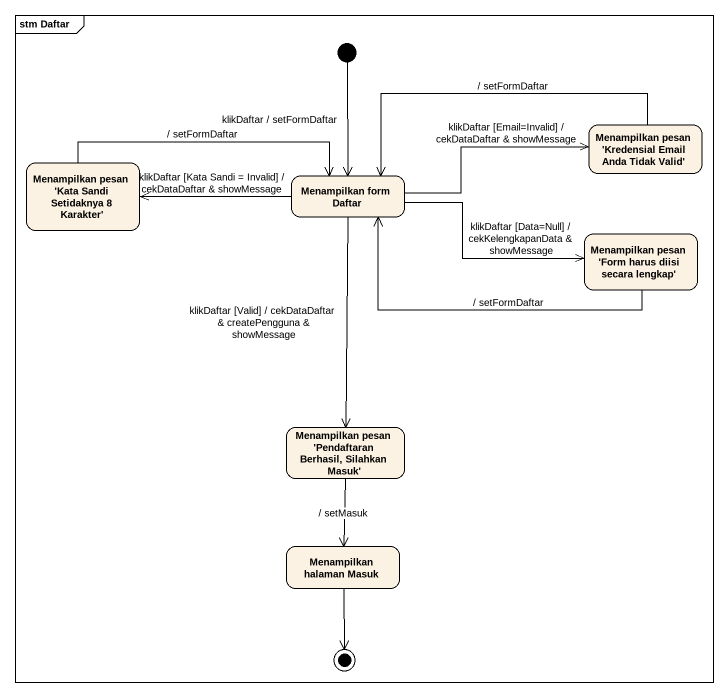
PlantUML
@startuml
mainframe stm Daftar
hide empty description
state "Menampilkan pesan 'Kredensial Email Anda Tidak Valid'" as Menampilkan_pesan
state "Menampilkan pesan 'Kata Sandi Setidaknya 8 Karakter'" as Menampilkan_pesan_Kata
state "Menampilkan form Daftar" as Menampilkan_form_Daftar
state "Menampilkan pesan 'Form harus diisi secara lengkap'" as Menampilkan_pesan_Form
state "Menampilkan pesan 'Pendaftaran Berhasil, Silahkan Masuk'" as Menampilkan_pesan_2
state "Menampilkan halaman Masuk" as Menampilkan_halaman_Masuk
[*] --> Menampilkan_form_Daftar : klikDaftar / setFormDaftar
Menampilkan_pesan -left-> Menampilkan_form_Daftar : / setFormDaftar
Menampilkan_pesan_Kata -right-> Menampilkan_form_Daftar : / setFormDaftar
Menampilkan_form_Daftar -right-> Menampilkan_pesan : klikDaftar [Email=Invalid] / cekDataDaftar & showMessage
Menampilkan_form_Daftar -left-> Menampilkan_pesan_Kata : klikDaftar [Kata Sandi = Invalid] / cekDataDaftar & showMessage
Menampilkan_form_Daftar -right-> Menampilkan_pesan_Form : klikDaftar [Data=Null] / cekKelengkapanData & showMessage
Menampilkan_form_Daftar --> Menampilkan_pesan_2 : klikDaftar [Valid] / cekDataDaftar & createPengguna & showMessage
Menampilkan_pesan_Form -left-> Menampilkan_form_Daftar : / setFormDaftar
Menampilkan_pesan_2 --> Menampilkan_halaman_Masuk : / setMasuk
Menampilkan_halaman_Masuk --> [*]
@enduml
